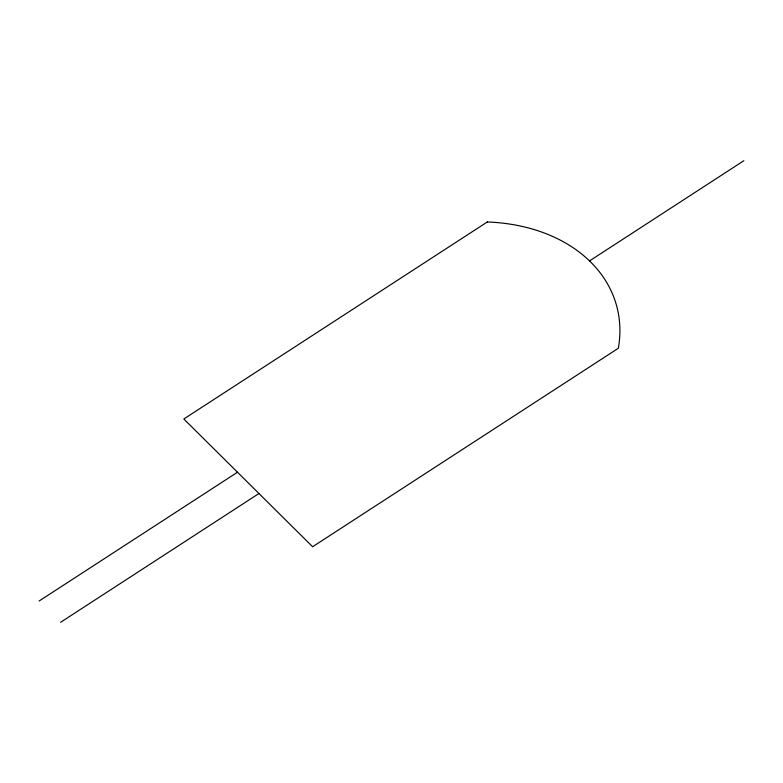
<?xml version="1.0" encoding="UTF-8"?>
<svg xmlns="http://www.w3.org/2000/svg" width="783" height="783" viewBox="0 0 783 783"><rect width="100%" height="100%" fill="white"/><g stroke="black" fill="none" stroke-linecap="round" stroke-linejoin="round"><path stroke-width="1.17" d="M39.15 600.992L237.494 472.218M589.54 260.905L743.85 160.721M60.614 622.279L258.958 493.515M487.271 221.981L183.829 418.993L312.623 546.74L618.335 348.259A167.425 124.614 -15.3 0 0 487.271 221.981"/></g></svg>
